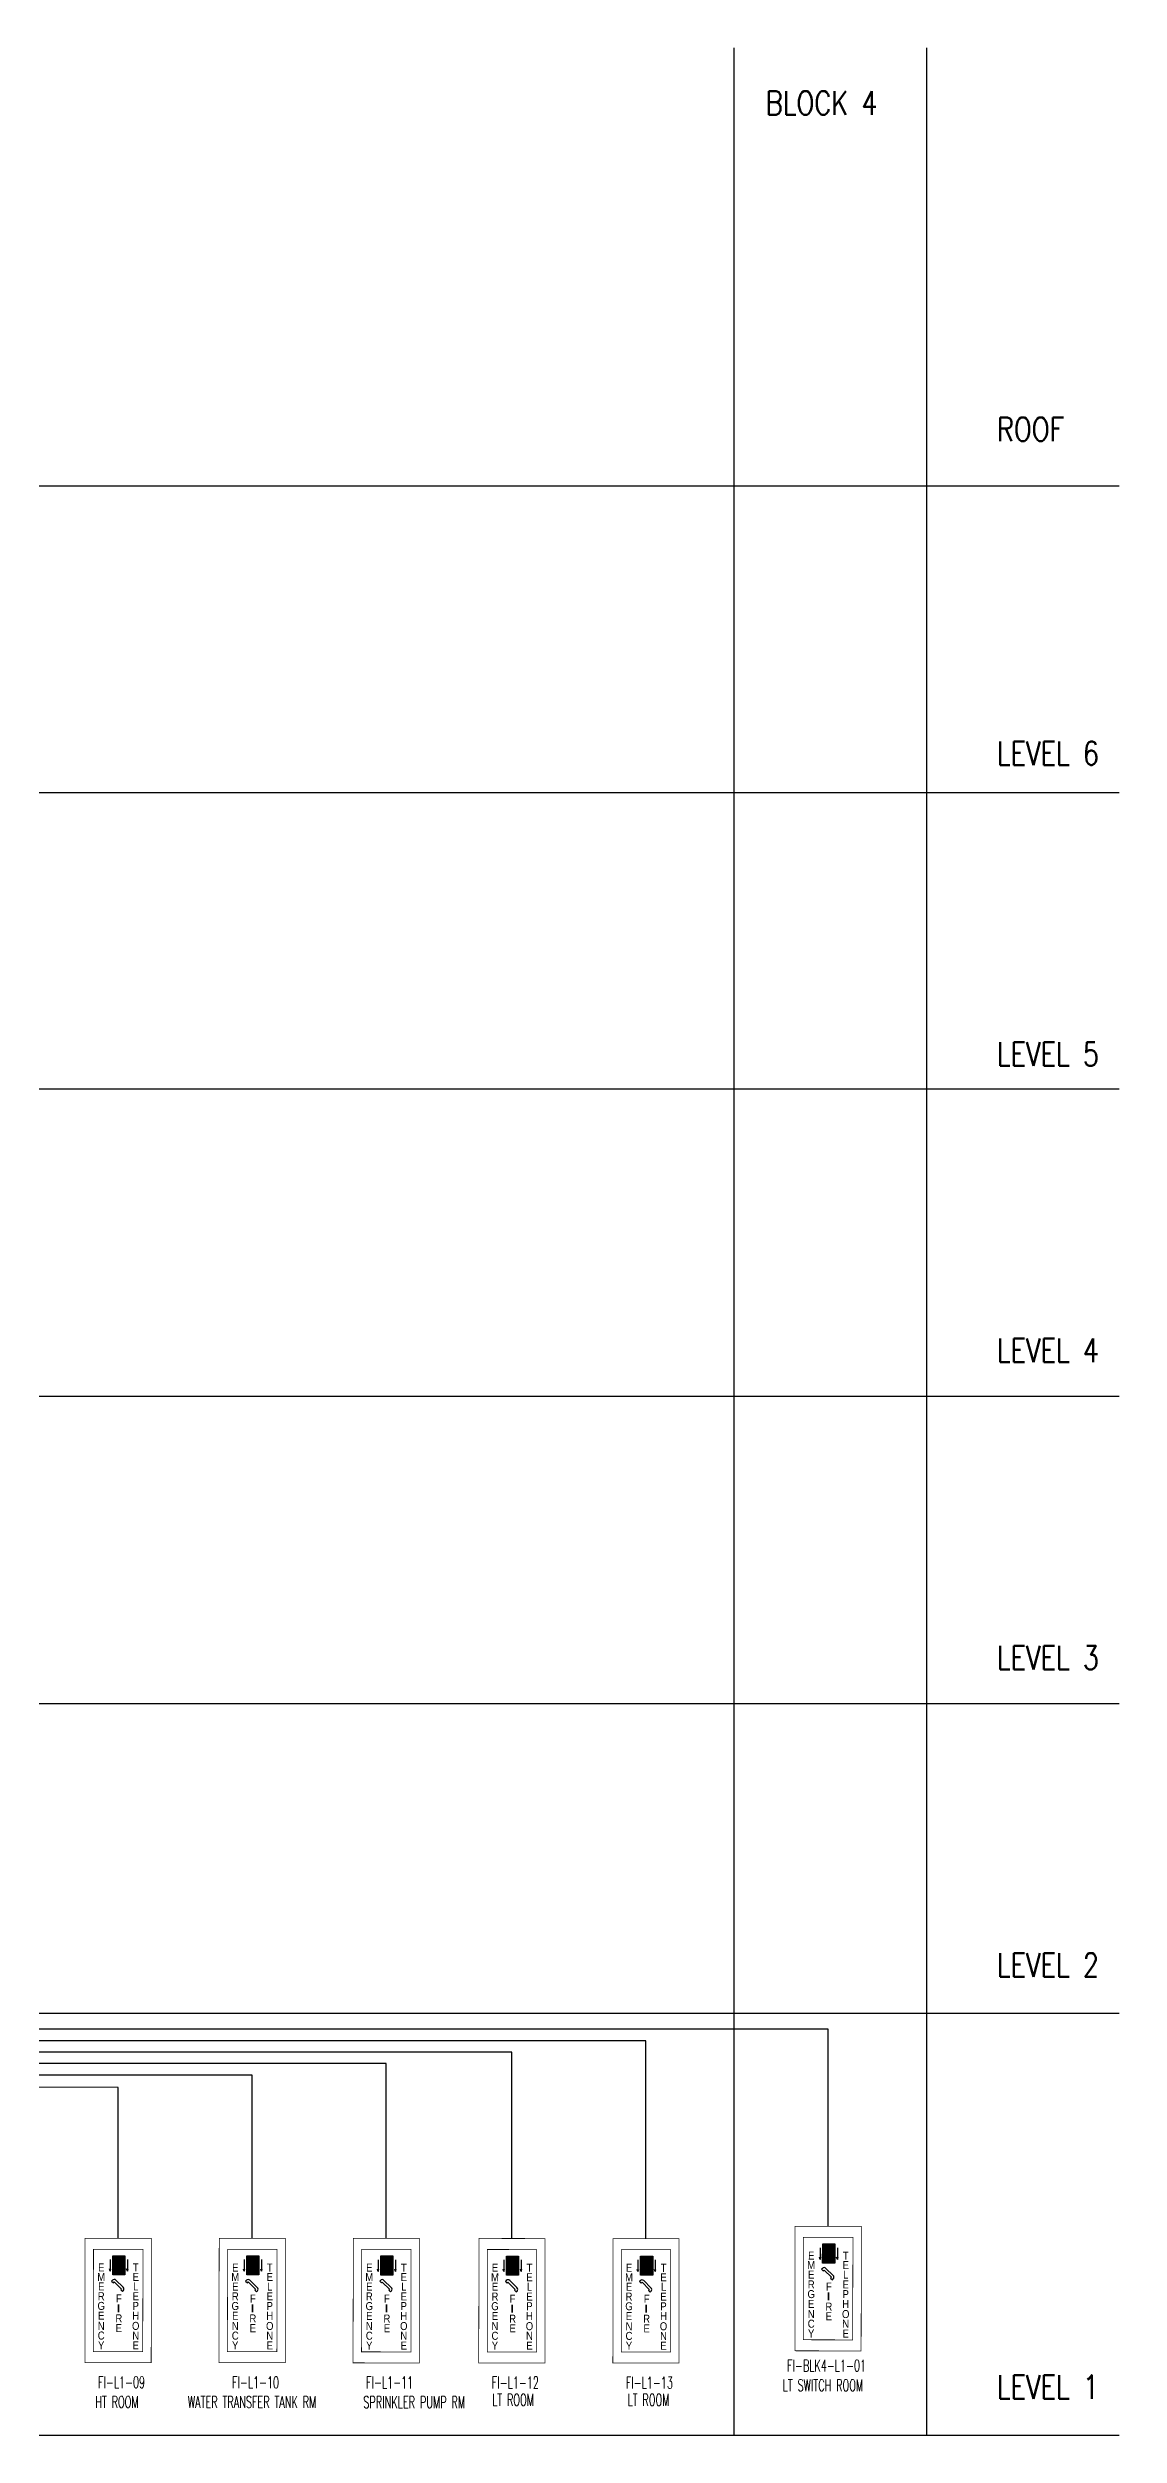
# Model space of a CAD drawing. Header units: millimetres. Extents: x -30493 to 72097, y 1646 to 74418.
# Drawn here: x 49425 to 72097, y 1646 to 52142 of the extents above; entities that cross this region are included whole.
import ezdxf
from ezdxf.enums import TextEntityAlignment as Align

# ---------------------------------------------------------------- set-up
doc = ezdxf.new("R2010")
doc.units = ezdxf.units.MM
doc.header["$LTSCALE"] = 1000
for name, color, linetype in [('COL', 7, 'Continuous'), ('E-_ANOTLEVL_E-_N_', 8, 'Continuous'), ('E-_ANOTLEVL_T-_N_', 7, 'Continuous'), ('ELV FIRE_HANDSET (PWD)', 1, 'Continuous'), ('FIRE_HANDSET', 1, 'Continuous')]:
    doc.layers.add(name, color=color, linetype=linetype)
doc.styles.add('ARIAL', font='arial.ttf', dxfattribs={"width": 0.8})
doc.styles.add('SIMPLEX', font='simplex.shx', dxfattribs={"width": 0.6})
doc.styles.add('SIMPLEX_PSE', font='simplex.shx', dxfattribs={"width": 0.8})

# ---------------------------------------------------------------- blocks, each defined once
blk = doc.blocks.new('FI')
h = blk.add_hatch(color=1)
h.dxf.hatch_style = 1
h.paths.add_polyline_path([(-16.9, 78.4), (20.6, 78.4), (20.6, 137.1), (-16.9, 137.1)])
at = {"color": 1}
for p, q in [((-24.7, 89.8, 0), (-27, 96.6, 0)), ((-24.7, 125.6, 0), (-24.7, 89.8, 0)), ((-24.7, 89.8, 0), (-22.3, 96.6, 0)), ((28.3, 89.8, 0), (26, 96.6, 0)), ((28.3, 125.6, 0), (28.3, 89.8, 0)), ((28.3, 89.8, 0), (30.7, 96.6, 0))]:
    blk.add_line(p, q, dxfattribs=at)
at = {"color": 1, "const_width": 2.1}
blk.add_lwpolyline([(75.8, 157.2), (75.8, -157.2), (-75.8, -157.2), (-75.8, 157.2), (75.8, 157.2)], dxfattribs=at)
at = {"color": 1, "elevation": 0}
blk.add_lwpolyline([(-20.1, 59.4), (-14.8, 54.2), (-12.1, 56.9), (10.3, 34.9), (7.7, 32.1), (13.2, 27), (15.8, 29.7, 0.414222), (15.5, 40.3), (-6.9, 62.2, 0.414222), (-17.5, 62.1)], format="xyb", close=True, dxfattribs=at)
at = {"layer": 'COL', "color": 1, "const_width": 2.1}
blk.add_lwpolyline([(-101.5, -191), (-101.5, 191), (101.5, 191), (101.5, -191)], close=True, dxfattribs=at)
at = {"layer": 'ELV FIRE_HANDSET (PWD)', "color": 1, "elevation": 0}
blk.add_lwpolyline([(20.6, 137.1), (20.6, 78.4), (-16.9, 78.4), (-16.9, 137.1)], close=True, dxfattribs=at)
at = {"color": 1, "style": 'ARIAL', "width": 0.85}
for s, p in [('M', (-52, 59.9)), ('E', (-52, 89)), ('T', (54, 89)), ('E', (54, 59.9)), ('R', (-52, 0.6)), ('E', (-52, 30.7)), ('F', (2.2, -6.1)), ('E', (54, 0.6)), ('L', (54, 30.7)), ('G', (-52, -29.1)), ('N', (-52, -90.3)), ('E', (-52, -59.2)), ('R', (2.2, -67.3)), ('E', (2.2, -97.1)), ('I', (-0.5, -36.2)), ('I', (2.2, -36.2)), ('O', (54, -90.3)), ('H', (54, -59.2)), ('P', (54, -29.1)), ('C', (-52, -120)), ('Y', (-52, -150.1)), ('N', (54, -120)), ('E', (54, -150.1))]:
    blk.add_text(s, height=24.6, dxfattribs=at).set_placement(p, align=Align.CENTER)

msp = doc.modelspace()

# ---------------------------------------------------------------- linework, layer by layer
at = {"color": 6}
for p, q in [((63941, 52142), (63941, 1646)), ((68017, 52142), (68017, 1646))]:
    msp.add_line(p, q, dxfattribs=at)
at = {"color": 7}
for p, q in [((65938, 10234), (22467, 10234)), ((59247, 9749), (21968, 9749)), ((62083, 9991), (22217, 9992)), ((53752, 9263), (21469, 9263)), ((56588, 9506), (21716, 9506)), ((50918, 9003), (21219, 9022))]:
    msp.add_line(p, q, dxfattribs=at)
for points in [[(65938, 6063), (65938, 10234)], [(59247, 5807), (59247, 9749)], [(62083, 5805), (62083, 9991)], [(53752, 5811), (53752, 9263)], [(56588, 5809), (56588, 9506)], [(50916, 5813), (50918, 9003)]]:
    msp.add_lwpolyline(points, dxfattribs=at)
at = {"layer": 'E-_ANOTLEVL_E-_N_'}
for p, q in [((14525, 42875), (72097, 42875)), ((14525, 36392), (72097, 36392)), ((14525, 30126), (72097, 30126)), ((14525, 23626), (72097, 23626)), ((14525, 17126), (72097, 17126)), ((14525, 10576), (72097, 10576)), ((14525, 1646), (72097, 1646))]:
    msp.add_line(p, q, dxfattribs=at)

# ---------------------------------------------------------------- block references
at = {"layer": 'FIRE_HANDSET', "color": 1, "xscale": 6.890679292343818, "yscale": 6.890679292343818, "zscale": 6.890679292343818, "rotation": 359.9571210722959}
for p in [(65937, 4747), (50915, 4497), (53751, 4495), (56587, 4493), (59246, 4491), (62082, 4489)]:
    msp.add_blockref('FI', p, dxfattribs=at)

# ---------------------------------------------------------------- texts
at = {"color": 7, "style": 'SIMPLEX', "width": 0.6}
for s, p in [('FI-BLK4-L1-01', (65068, 2994)), ('FI-L1-09', (50489, 2641)), ('FI-L1-10', (53325, 2639)), ('FI-L1-11', (56161, 2637)), ('FI-L1-12', (58820, 2635)), ('FI-L1-13', (61656, 2633)), ('LT SWITCH ROOM', (64975, 2577)), ('HT ROOM', (50431, 2225)), ('WATER TRANSFER TANK RM', (52390, 2223)), ('SPRINKLER PUMP RM', (56103, 2220)), ('LT ROOM', (58828, 2269)), ('LT ROOM', (61693, 2269))]:
    msp.add_text(s, height=250, dxfattribs=at).set_placement(p)
at = {"layer": 'E-_ANOTLEVL_T-_N_', "color": 6, "insert": (64617, 50726), "char_height": 500, "width": 3606.25, "attachment_point": 7, "style": 'SIMPLEX_PSE'}
msp.add_mtext('BLOCK 4', dxfattribs=at)
at = {"layer": 'E-_ANOTLEVL_T-_N_', "color": 7, "char_height": 500, "width": 3606.25, "attachment_point": 7, "style": 'SIMPLEX_PSE'}
for s, insert in [('ROOF', (69508, 43824)), ('LEVEL 6', (69508, 36970)), ('LEVEL 5', (69508, 30609)), ('LEVEL 4', (69508, 24343)), ('LEVEL 3', (69508, 17843)), ('LEVEL 2', (69508, 11343)), ('LEVEL 1', (69508, 2419))]:
    msp.add_mtext(s, dxfattribs=dict(at, insert=insert))

doc.saveas('drawing.dxf')
